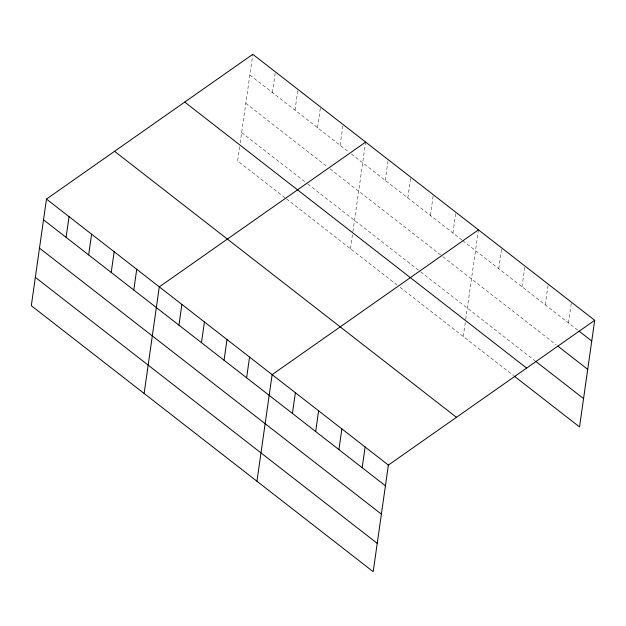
<?xml version="1.0" encoding="UTF-8"?>
<svg xmlns="http://www.w3.org/2000/svg" width="626" height="626" viewBox="0 0 626 626"><rect width="100%" height="100%" fill="white"/><g stroke="black" fill="none" stroke-linecap="round" stroke-linejoin="round"><path stroke-width="0.47" stroke-dasharray="3.13 2.35" d="M239.648 146.75L237.63 160.921L285.769 198.372M240.181 142.971L252.802 54.306M272.42 92.578L275.37 71.865M294.987 110.137L297.929 89.416M317.546 127.696L320.496 106.976M340.114 145.248L343.064 124.527M350.458 248.702L352.469 234.531M352.876 231.69L365.631 142.086M385.248 180.366L388.19 159.646M407.808 197.918L410.758 177.197M430.375 215.477L433.325 194.756M452.942 233.029L455.892 212.308M463.279 336.483L465.298 322.312M465.705 319.471L478.452 229.867M498.758 268.679L501.7 247.959M522.006 286.763L524.956 266.042M545.254 304.854L548.204 284.134M568.502 322.938L571.452 302.217M249.852 75.026L348.385 151.688M351.397 154.027L461.965 240.055M462.716 240.642L577.501 329.941M245.822 103.368L327.054 166.571M330.058 168.91L442.136 256.112M442.887 256.691L556.217 344.863M241.659 132.571L307.1 183.488M307.851 184.075L419.929 271.269M420.68 271.856L534.815 360.654M286.52 198.958L397.087 284.986M400.1 287.326L513.531 375.577"/><path stroke-width="0.94" d="M46.473 199.076L31.3 305.691L373.198 571.694L388.37 465.079L594.7 320.309L252.802 54.306L46.473 199.076L388.37 465.079M66.09 237.356L69.04 216.635M88.657 254.907L91.607 234.187M111.217 272.466L114.167 251.746M133.784 290.026L136.734 269.305M144.129 393.472L159.301 286.857L365.631 142.086M178.919 325.137L181.869 304.416M201.478 342.688L204.428 321.967M224.045 360.247L226.995 339.527M246.613 377.807L249.563 357.086M256.95 481.253L272.13 374.638L478.452 229.867M292.428 413.45L295.378 392.729M315.676 431.533L318.626 410.812M338.924 449.625L341.874 428.904M362.172 467.716L365.122 446.995M594.7 320.309L579.527 426.924L514.282 376.156M579.003 331.107L591.75 341.029M557.719 346.037L587.72 369.371M535.559 361.233L583.557 398.574M184.717 102.077L526.615 368.08M114.558 151.304L456.464 417.307M43.523 219.796L385.42 485.799M39.493 248.139L381.39 514.149M35.338 277.349L377.235 543.352"/></g></svg>
